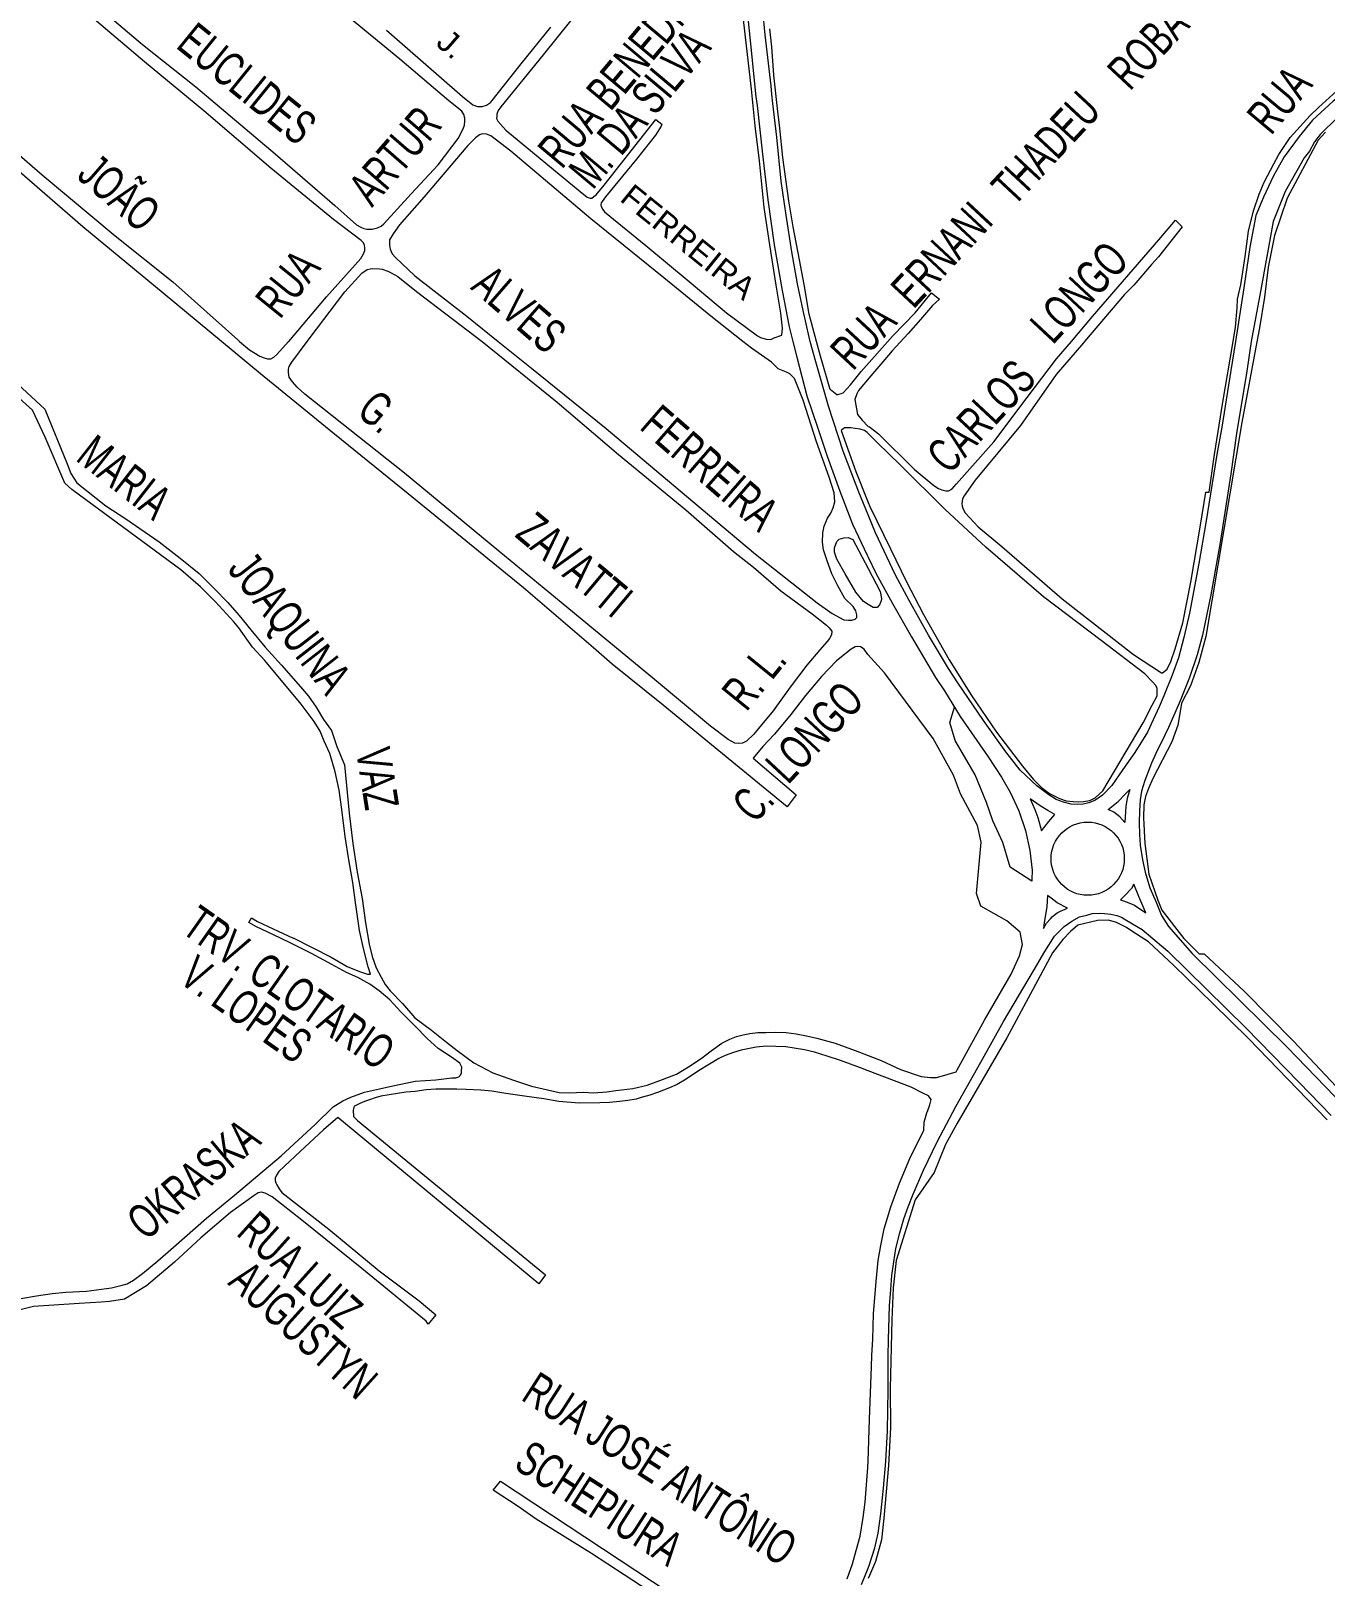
# Model space of a CAD drawing. Header units: millimetres. Extents: x 617885 to 663705, y 7172943 to 7234736.
# Drawn here: x 643034 to 643600, y 7181260 to 7181936 of the extents above; entities that cross this region are included whole.
import ezdxf

# ---------------------------------------------------------------- set-up
doc = ezdxf.new("R2010")
doc.units = ezdxf.units.MM
doc.linetypes.add('CONTINUO', pattern=[0])
doc.layers.add('TOP_VIAS 10.000', color=7, linetype='Continuous', lineweight=9)
doc.layers.add('VIAS', color=7, linetype='Continuous', lineweight=5)
doc.styles.add('LDUP', font='LDUP.SHX')

msp = doc.modelspace()

# ---------------------------------------------------------------- linework, layer by layer
at = {"layer": 'VIAS', "color": 253, "flags": 128}
for points in [[(643342.65, 7181987.15), (643348.55, 7181930.27), (643350.89, 7181907.09), (643351.4, 7181903.27), (643353.73, 7181881.87), (643356.05, 7181862.02), (643358.9, 7181842.22), (643362.38, 7181822.28), (643365.47, 7181806.34), (643367.03, 7181800), (643368.74, 7181793.06), (643373.17, 7181776.15), (643377.84, 7181762.47), (643382.07, 7181749.78), (643387.56, 7181734.47), (643393.22, 7181720.07), (643399.58, 7181706.43), (643400, 7181705.57), (643403.39, 7181698.6), (643410.59, 7181685.27), (643418.89, 7181670.81), (643429.47, 7181652.88), (643433.39, 7181647.05), (643440.28, 7181635.88), (643452.51, 7181618.28), (643458.28, 7181609.35), (643462.32, 7181602.49), (643465.98, 7181594.62), (643468.81, 7181586.04), (643470.69, 7181577.21), (643471.69, 7181568.61), (643471.64, 7181564.63), (643471.63, 7181563.81), (643462.08, 7181569.91), (643458.98, 7181580.74), (643454.6, 7181590.27), (643451.77, 7181598.26), (643446.87, 7181610.37), (643438.1, 7181625.31), (643435.78, 7181633.3), (643437.78, 7181639.94)], [(643008.18, 7181799.55), (643039.71, 7181770.43), (643049.48, 7181746.45), (643051.2, 7181742.17), (643053.84, 7181738.12), (643066.5, 7181727.99), (643075.23, 7181722.31), (643089.78, 7181712.25), (643099.05, 7181705.19), (643107.25, 7181698.47), (643113.92, 7181691.95), (643119.88, 7181685.82), (643124.84, 7181680.05), (643129.89, 7181673.85), (643136.15, 7181666.24), (643143.32, 7181658.39), (643151.66, 7181648.83), (643155.15, 7181644.72), (643158.43, 7181639.97), (643161.7, 7181634.57), (643165.19, 7181629.72), (643167.53, 7181622.81), (643170.91, 7181614.79), (643172.96, 7181593.54), (643174.5, 7181580.35), (643176.4, 7181567.72), (643178.63, 7181556.31), (643180.1, 7181545.67), (643181.64, 7181536.26), (643182.93, 7181530.88), (643184.78, 7181525.84), (643186.87, 7181521.79), (643188.66, 7181518.56), (643190.8, 7181515.82), (643196.2, 7181510.32), (643201.72, 7181504.01), (643208.92, 7181498.64), (643215.44, 7181493.38), (643220.19, 7181489.67), (643227.46, 7181484.31), (643235.73, 7181479.93), (643244.8, 7181476.69), (643252.7, 7181474.2), (643257.86, 7181472.91), (643264.84, 7181471.38), (643269.3, 7181471.19), (643275.4, 7181471.48), (643279.78, 7181471.27), (643285.71, 7181471.67), (643289.67, 7181472.2), (643297.06, 7181473.08), (643303.28, 7181474.5), (643308.8, 7181476.67), (643316.17, 7181479.38), (643321.33, 7181482.62), (643326.97, 7181486.17), (643331.25, 7181489.65), (643336.01, 7181492.92), (643339.42, 7181494.76), (643342.43, 7181495.91), (643345.34, 7181496.57), (643348.22, 7181497.2), (643351.66, 7181497.55), (643355.23, 7181497.66), (643359.53, 7181497.76), (643364.06, 7181497.56), (643368.46, 7181497.06), (643372.96, 7181496.21), (643377.56, 7181495.08), (643385.6, 7181492.9), (643394.36, 7181489.71), (643400, 7181487.56), (643405.75, 7181485.36), (643414.21, 7181481.39), (643423.2, 7181478.35), (643427.28, 7181477.89), (643429.97, 7181477.97), (643431.5, 7181478.3), (643438.44, 7181480.42), (643438.94, 7181481.33), (643450.88, 7181502.98), (643462.51, 7181523.11), (643466.17, 7181531.2), (643467.6, 7181536.18), (643466.49, 7181541.49), (643460.66, 7181546.41), (643449.28, 7181552.91), (643447.33, 7181558.44), (643449.44, 7181580.86), (643447.82, 7181588.17), (643440.34, 7181601.98), (643437.41, 7181610.27), (643428.45, 7181626.23), (643407.16, 7181654.99), (643399.85, 7181662.99), (643398.22, 7181665.3), (643396.65, 7181666.31), (643395.38, 7181666.47), (643394.38, 7181666.37), (643392.59, 7181665.4), (643386.16, 7181660.22), (643379.56, 7181653.38), (643372.52, 7181645.04), (643366.16, 7181636.82), (643359.07, 7181628.09), (643353.98, 7181622.75), (643349.64, 7181617.61), (643368.54, 7181601.65), (643364.61, 7181596.32), (643333.06, 7181622.1), (643310.38, 7181640.88), (643287.96, 7181658.77), (643279.89, 7181665.89), (643249.23, 7181692.2), (643198.69, 7181733.25), (643166.46, 7181759.47), (643134.1, 7181785.81), (643117.04, 7181800), (643091.61, 7181821.16), (643056.41, 7181850.08), (643009.56, 7181890.75)], [(643600.07, 7181891.57), (643596.95, 7181888.07), (643583.38, 7181862.72), (643577.84, 7181846.35), (643574.97, 7181832.56), (643573.44, 7181819.39), (643571.17, 7181805.97), (643570.03, 7181799.79), (643563.5, 7181764.46), (643547.77, 7181670.9), (643544.67, 7181659.57), (643541, 7181649.23), (643537.11, 7181641.67), (643536.56, 7181638.11), (643535.55, 7181632.11), (643532.89, 7181624.77), (643524.53, 7181608.73), (643522.64, 7181604.39), (643521.31, 7181600.84), (643520.64, 7181597.28), (643520.41, 7181591.57), (643521, 7181580.29), (643522.77, 7181566.95), (643526.79, 7181555.58), (643528.56, 7181551.07), (643538.09, 7181538.77), (643544.86, 7181532.1), (643547.08, 7181532.06), (643564.61, 7181515.53), (643586.1, 7181493.8), (643607.06, 7181471.5)], [(643600.85, 7181459.37), (643566.41, 7181495.05), (643550.74, 7181510.35), (643533.68, 7181526.88), (643522.63, 7181537.23), (643515.86, 7181541.59), (643513.04, 7181543.56), (643508.67, 7181545.7), (643505.16, 7181546.82), (643500.36, 7181546.65), (643491.76, 7181544.59), (643488.5, 7181541.85), (643485.16, 7181538.25), (643480.71, 7181532.52), (643471.01, 7181514.52), (643460.74, 7181495.21), (643438.82, 7181457.71), (643433.9, 7181448.62), (643428.89, 7181436.32), (643420.53, 7181424.39), (643412.2, 7181397.89), (643410.88, 7181385.96), (643410.35, 7181371.91), (643409.67, 7181341.77), (643409.81, 7181324.8), (643408.83, 7181308.18), (643406.9, 7181285.04), (643405.79, 7181275.64), (643403.21, 7181266.18), (643400.56, 7181260.07), (643400, 7181258.67)]]:
    msp.add_lwpolyline(points, dxfattribs=at)
at = {"layer": 'VIAS', "color": 253}
for points in [[(643683.92, 7181965.69), (643642.52, 7181935.55), (643626.54, 7181923.16), (643603.41, 7181905.16), (643594.41, 7181896.88), (643588.59, 7181889.69), (643582, 7181880.76), (643577.33, 7181872.4), (643572.92, 7181863.18), (643569.64, 7181855.06), (643566.95, 7181841.27), (643564.42, 7181823.5), (643560.76, 7181800), (643558.75, 7181787.24), (643554.71, 7181762.55)], [(643275.8, 7181947.67), (643257.86, 7181925.42), (643239.34, 7181902.64), (643238.15, 7181900.99), (643237.51, 7181899.38), (643237.47, 7181898.3), (643237.44, 7181897.52), (643237.93, 7181896.41), (643241.5, 7181892.43), (643273.98, 7181865.53), (643277.02, 7181863.16), (643278.42, 7181862.67), (643279.14, 7181862.63), (643280, 7181863.43), (643281.03, 7181864.11), (643284.46, 7181868.43), (643307.05, 7181897.09), (643309.79, 7181895.11), (643309.44, 7181894.12), (643306.94, 7181890.26), (643298.62, 7181879.75), (643285.01, 7181863.2), (643283.57, 7181861.2), (643283.11, 7181860.67), (643283.07, 7181859.82), (643283.16, 7181858.98), (643283.96, 7181857.78), (643284.65, 7181856.65), (643302.71, 7181841.94), (643321.63, 7181826.19), (643338.04, 7181812.55), (643351.61, 7181802.45), (643352.84, 7181801.7), (643355.4, 7181801.01), (643357.43, 7181800.91), (643358.92, 7181801.52), (643362.16, 7181802.74), (643362.52, 7181805.75), (643361.76, 7181812.37), (643359.7, 7181824.56), (643356.93, 7181842.32), (643354.48, 7181858.67), (643352.52, 7181879.07), (643350.63, 7181894.34), (643348.94, 7181910.34), (643346.23, 7181934.5), (643343.46, 7181959.06)], [(643554.71, 7181762.55), (643552.6, 7181750.51), (643547.73, 7181720.58), (643544.73, 7181702.9), (643540.64, 7181681.04), (643538.06, 7181670.44), (643535.77, 7181661.61), (643532.99, 7181654.03), (643529.41, 7181644.97), (643527.26, 7181640.09), (643524.72, 7181634.45), (643522.23, 7181628.98), (643516.63, 7181620.13), (643511.5, 7181612.7), (643506.68, 7181605.7), (643502.54, 7181601.44), (643499.24, 7181599.06), (643496.57, 7181598.06), (643494.14, 7181597.58), (643491.79, 7181597.44), (643488.76, 7181597.58), (643485.53, 7181598.44), (643482.22, 7181599.62), (643478.99, 7181601.59), (643473.86, 7181605.48), (643466.57, 7181612.46), (643460.18, 7181620.45), (643450.5, 7181634.09), (643439.3, 7181650.63), (643435.13, 7181656.9), (643426.44, 7181671.4), (643417.97, 7181686.57), (643411.97, 7181697.71), (643403.22, 7181716.21), (643400, 7181724.09), (643395.96, 7181733.97), (643389.03, 7181751.96), (643382.61, 7181771.66), (643377.07, 7181791.1), (643374.64, 7181800), (643374.12, 7181801.9), (643371.5, 7181813.49), (643369.04, 7181825.2), (643366.66, 7181839.26), (643364.06, 7181855.24), (643362, 7181870.12), (643360.09, 7181889.39), (643358.33, 7181904.1), (643357.92, 7181908.13), (643357.53, 7181911.87), (643354.95, 7181934.09), (643352.87, 7181955.93)], [(643059.85, 7181948.99), (643082.47, 7181929.96), (643105.88, 7181911.33), (643140.51, 7181882.03), (643166.68, 7181859.41), (643176.12, 7181851.06), (643177.99, 7181849.94), (643179.29, 7181849.37), (643180.68, 7181849.12), (643181.81, 7181849.08), (643182.96, 7181849.19), (643185.32, 7181849.77), (643186.93, 7181850.42), (643188.08, 7181851.42), (643199.98, 7181864.64), (643211.86, 7181877.26), (643220.55, 7181888.8), (643222.82, 7181892.98), (643223.36, 7181894.56), (643223.55, 7181896.39), (643223.52, 7181897.69), (643223.04, 7181899.31), (643222.28, 7181900.68), (643216.47, 7181905.32), (643195.04, 7181923.45), (643168.94, 7181944.92)], [(643014.23, 7181893.92), (643038.56, 7181872.84), (643070.6, 7181846.26), (643095.78, 7181826.01), (643124.15, 7181800.63), (643124.9, 7181800), (643129.38, 7181796.25), (643133.91, 7181793.5), (643135.71, 7181792.8), (643137.18, 7181792.38), (643138.66, 7181792.41), (643139.98, 7181793.17), (643141.27, 7181794.24), (643146.39, 7181799.91), (643146.47, 7181800), (643163.08, 7181819.5), (643178.01, 7181836.24), (643179.21, 7181838.32), (643179.74, 7181839.84), (643179.81, 7181840.98), (643179.59, 7181842.09), (643179.17, 7181843.1), (643178.18, 7181844.19), (643166.01, 7181853.37), (643138.65, 7181875.87), (643109.37, 7181900.91), (643083.34, 7181922.31), (643060.48, 7181941.67)], [(643189.25, 7181936.14), (643222.5, 7181907.19), (643227.08, 7181903.51), (643229.08, 7181902.86), (643230.38, 7181902.77), (643231.18, 7181902.78), (643233, 7181903.38), (643234.72, 7181904.49), (643235.54, 7181905.48), (643248.22, 7181921.44), (643261.09, 7181937.45)], [(643386.26, 7181776.67), (643383.44, 7181778.95), (643379.09, 7181793.62), (643377.39, 7181800), (643374.2, 7181811.99), (643371.95, 7181824.93), (643369.98, 7181835.63), (643367.24, 7181850.21), (643365.25, 7181861.53), (643362.74, 7181880.48), (643361.37, 7181893.36), (643360.36, 7181901.85), (643358.72, 7181916.51), (643357.81, 7181928.94), (643357.03, 7181936.71)], [(643605.51, 7181898.11), (643597.78, 7181890.59), (643595.27, 7181887.31), (643593.07, 7181883.26), (643590.82, 7181880.28), (643582.39, 7181865.65), (643577.26, 7181852.43), (643571.7, 7181821.81), (643567.63, 7181800), (643565.7, 7181787.03), (643561.18, 7181759.69), (643558.74, 7181742.1), (643553.97, 7181712.02), (643549.9, 7181689.11), (643546.34, 7181671.42), (643543.91, 7181662.82), (643540.56, 7181653.01), (643536.53, 7181642.79), (643534.25, 7181637.33), (643531.46, 7181631.11), (643529.81, 7181627.77), (643525.83, 7181619.67), (643523.93, 7181615.42), (643521.04, 7181607.89), (643519.59, 7181603.2), (643519, 7181599.37), (643518.71, 7181594.6), (643518.57, 7181589.52), (643518.76, 7181584.22), (643519.07, 7181579.55), (643520, 7181573.22), (643521.21, 7181567.8), (643523.22, 7181560.98), (643525.97, 7181554.6), (643528.38, 7181548.81), (643531.39, 7181543.93), (643541.72, 7181532.2), (643583.3, 7181491.2), (643608.35, 7181465.21)], [(643217.91, 7181477.8), (643219.62, 7181477.81), (643220.9, 7181478.2), (643221.6, 7181478.9), (643222.04, 7181479.96), (643222.09, 7181480.83), (643222.15, 7181482.38), (643221.37, 7181484.17), (643217.69, 7181486.78), (643211.93, 7181490.66), (643207.02, 7181494.95), (643201.78, 7181500.35), (643195.56, 7181506.59), (643190.67, 7181511.96), (643186.01, 7181515.85), (643182.02, 7181518.74), (643176.69, 7181521.63), (643171.69, 7181523.87), (643165.34, 7181527.41), (643156.47, 7181532.23), (643147.12, 7181536.84), (643139.54, 7181540.54), (643132.34, 7181543.84), (643129.05, 7181545.8), (643130.25, 7181547.82), (643132.89, 7181546.15), (643139.68, 7181543), (643148.38, 7181538.91), (643148.39, 7181538.98), (643165.01, 7181530.54), (643172.02, 7181526.49), (643177.45, 7181524.35), (643180.97, 7181523.19), (643182.19, 7181523.12), (643181.19, 7181526.28), (643179.14, 7181534.39), (643177.49, 7181542.19), (643175.72, 7181554.56), (643174.49, 7181563.29), (643172.74, 7181573.12), (643171.17, 7181583.43), (643169.69, 7181595.19), (643168.58, 7181603.7), (643166.83, 7181611.6), (643164.4, 7181619.62), (643161.99, 7181625.1), (643160.25, 7181629.4), (643157.6, 7181633.73), (643151.95, 7181641.28), (643136.01, 7181660.35), (643130.62, 7181666.22), (643124.62, 7181674.69), (643122.52, 7181677.27), (643114.38, 7181686.06), (643107.84, 7181692.57), (643099.32, 7181699.99), (643051.63, 7181735.21), (643048.56, 7181738.05), (643039.91, 7181758.07), (643034.36, 7181769.9), (643001.59, 7181799.39)], [(643397.13, 7181256.14), (643400, 7181263.27), (643400.47, 7181264.44), (643402.9, 7181272.08), (643404.33, 7181278.47), (643405.52, 7181286.96), (643406.74, 7181298.24), (643407.73, 7181309.92), (643408.52, 7181323.34), (643408.74, 7181341.41), (643408.75, 7181356.16), (643408.95, 7181363.07), (643409.25, 7181373.15), (643409.38, 7181377.99), (643409.88, 7181385.11), (643410.42, 7181391.34), (643411.22, 7181397.2), (643412.15, 7181403.13), (643413.92, 7181409.96), (643415.67, 7181416.04), (643417.54, 7181421.3), (643419.71, 7181426.93), (643424.16, 7181437.32), (643430.26, 7181449.75), (643438.37, 7181465.17), (643449.25, 7181484.6), (643459.18, 7181502.45), (643472.84, 7181525.3), (643477.26, 7181533.08), (643481.48, 7181539.72), (643485.81, 7181543.97), (643489.07, 7181546.36), (643492.52, 7181548.21), (643495.69, 7181549), (643497.99, 7181549.63), (643501.06, 7181549.87), (643503.46, 7181549.71), (643506.14, 7181549.38), (643508.79, 7181548.83), (643510.86, 7181548.09), (643513.16, 7181546.68), (643519.87, 7181542.67), (643531.13, 7181533.14), (643565.19, 7181499.61), (643588.62, 7181475.67), (643602.58, 7181461.35)], [(643390.78, 7181258.53), (643393.19, 7181265.11), (643394.79, 7181270.95), (643396.48, 7181277.2), (643397.84, 7181285.45), (643398.72, 7181292.11), (643399.91, 7181307.29), (643400, 7181310.07), (643400.59, 7181328.33), (643401.51, 7181351.49), (643401.63, 7181356.31), (643401.99, 7181363.48), (643402.36, 7181374.55), (643403.48, 7181388.73), (643404.34, 7181397.89), (643405.59, 7181404.35), (643406.95, 7181411.64), (643409.98, 7181421.37), (643413.64, 7181431.7), (643418.2, 7181442.43), (643424.36, 7181454.92), (643424.48, 7181458.36), (643425.71, 7181462.45), (643426.07, 7181463.45), (643426.98, 7181465.92), (643427.51, 7181468.36), (643426.38, 7181469.92), (643423.96, 7181471.1), (643418.85, 7181473.63), (643400, 7181480.86), (643396.61, 7181482.16), (643387.97, 7181485.4), (643382.09, 7181487.32), (643376.49, 7181488.95), (643372.17, 7181490.07), (643367.56, 7181490.74), (643364.02, 7181491.3), (643359.66, 7181491.53), (643355.51, 7181491.65), (643350.95, 7181491.17), (643347.35, 7181490.5), (643344.39, 7181489.83), (643341.13, 7181488.91), (643337.47, 7181487.56), (643334.6, 7181486.24), (643330.65, 7181483.71), (643325.75, 7181480.87), (643320.3, 7181477.13), (643316.48, 7181474.91), (643313.13, 7181473.35), (643307.89, 7181471.38), (643304.52, 7181470.19), (643300.66, 7181469.13), (643298.53, 7181468.51), (643294.91, 7181467.92), (643291.3, 7181467.45), (643286.86, 7181467.01), (643282.63, 7181466.78), (643273.51, 7181466.65), (643264.61, 7181467.43), (643258.14, 7181468.6), (643250.6, 7181469.65), (643241.54, 7181470.96), (643235.36, 7181471.92), (643230.47, 7181472.43), (643224.15, 7181472.64), (643220.04, 7181472.76), (643214.76, 7181472.76), (643210.82, 7181472.77), (643206.61, 7181472.49), (643201.81, 7181471.83), (643197.7, 7181471.46), (643194.09, 7181470.9), (643190.36, 7181470.35), (643186.76, 7181469.73), (643184.24, 7181469), (643181.77, 7181468.15), (643179.57, 7181467.45), (643177.53, 7181466.54), (643175.29, 7181465.41), (643175.12, 7181465.31), (643174.71, 7181463.59), (643174.83, 7181460.92), (643176.58, 7181459.05), (643258.82, 7181391.51), (643255.91, 7181387.67), (643167.92, 7181460.46), (643161.76, 7181455.02), (643151.49, 7181445.52), (643144.7, 7181439.09), (643142.18, 7181436.73), (643141.14, 7181435.23), (643140.62, 7181433.86), (643140.6, 7181432.9), (643140.88, 7181431.86), (643141.34, 7181430.92), (643142.35, 7181429.23), (643143.41, 7181427.63), (643164, 7181411.62), (643185.98, 7181393.33), (643203.58, 7181380.19), (643210.81, 7181374.03), (643207.47, 7181370)], [(643029.25, 7181381.16), (643036.07, 7181382.46), (643042.93, 7181383.44), (643048.99, 7181384.02), (643058.06, 7181384.48), (643068.98, 7181385.95), (643073.59, 7181387.02), (643075.74, 7181387.59), (643078.57, 7181389.26), (643082.5, 7181392.15), (643089.19, 7181397.67), (643096.04, 7181403.72), (643110.56, 7181416.35), (643122.71, 7181426.38), (643143.24, 7181443.69), (643158.09, 7181457.32), (643165.93, 7181465.02), (643170.11, 7181467.66), (643173.69, 7181469.33), (643179.67, 7181471.46), (643186.16, 7181473.01), (643192.04, 7181474.24), (643201.82, 7181476.26), (643210.91, 7181476.96), (643217.91, 7181477.8)], [(643207.47, 7181370), (643206.65, 7181371.25), (643178.51, 7181394.28), (643152.27, 7181415.43), (643139.17, 7181425.65), (643136.19, 7181427.35), (643134.53, 7181427.73), (643133.12, 7181427.53), (643131.3, 7181426.36), (643121.01, 7181418.8), (643108.06, 7181407.77), (643096.56, 7181397.12), (643084.27, 7181386.71), (643074.61, 7181380.93), (643068.07, 7181379.98), (643064.36, 7181379.67), (643054.82, 7181379), (643034.76, 7181377.67), (643021.82, 7181374.46)], [(643307.55, 7181250.92), (643278.92, 7181269.63), (643254.75, 7181284.73), (643246.82, 7181290.26), (643235.86, 7181297.42), (643239.14, 7181301.31), (643291.08, 7181267.01), (643334.78, 7181238.07)]]:
    msp.add_lwpolyline(points, dxfattribs=at)
at = {"layer": 'VIAS', "color": 253, "linetype": 'CONTINUO', "lineweight": 20, "ltscale": 0.3}
msp.add_lwpolyline([(643386.26, 7181776.67), (643389.09, 7181777.54), (643392.23, 7181781.03), (643396.94, 7181786.79), (643410.79, 7181802.46), (643420.5, 7181812.45), (643427.72, 7181821.3), (643431.18, 7181818.51), (643428.2, 7181815.72), (643422.84, 7181809.58), (643417.52, 7181803.52), (643410.5, 7181795.83), (643406.46, 7181791.12), (643401.18, 7181784.97), (643395.75, 7181778.51), (643395, 7181777.12), (643394.13, 7181774.59), (643395.4, 7181767.98), (643397.45, 7181765.6), (643400, 7181762.84), (643400.52, 7181762.59), (643404.47, 7181759.57), (643420.16, 7181744.15), (643428.67, 7181737.03), (643430.8, 7181735.66), (643432.24, 7181735.02), (643433.97, 7181734.67), (643435.21, 7181734.63), (643436.57, 7181735.41), (643438.72, 7181737.74), (643454.92, 7181756.08), (643469.56, 7181775.43), (643482.42, 7181792.35), (643488.91, 7181800), (643498.21, 7181810.96), (643527.12, 7181844.5), (643534.43, 7181853.1), (643537.34, 7181850.08), (643530.76, 7181841.78), (643527, 7181836.97), (643523.98, 7181833.65), (643516.3, 7181824.59), (643515.09, 7181823.5), (643512.22, 7181820.57), (643494.7, 7181800), (643494.21, 7181799.42), (643482.32, 7181785.49), (643466.6, 7181763.2), (643446.87, 7181739.34), (643442.04, 7181732.5), (643441.3, 7181731.19), (643441.04, 7181729.02), (643441.15, 7181727.95), (643441.62, 7181726.56), (643442.38, 7181725.04), (643448.19, 7181718.83), (643458.47, 7181710.26), (643484.86, 7181687.3), (643516.06, 7181663.06), (643528.32, 7181655.03), (643528.72, 7181655.04), (643530.83, 7181656.54), (643532.45, 7181660), (643534.34, 7181665.46), (643537.65, 7181676.92), (643541.12, 7181694.6), (643545.41, 7181719.65), (643547.69, 7181734.11), (643549.13, 7181734.06), (643551.52, 7181750.46), (643555.11, 7181773.4), (643559.65, 7181800), (643560.71, 7181806.19), (643561.4, 7181814.72), (643561.66, 7181818.47), (643562.99, 7181824.79), (643564.93, 7181837.1), (643566.34, 7181848.19), (643568.64, 7181857.08), (643571.08, 7181864.41), (643573.23, 7181869.62), (643577.44, 7181877.73), (643579.72, 7181881.76), (643584.69, 7181889.19), (643588.96, 7181894.09), (643593.37, 7181898.8), (643597.11, 7181902.36), (643605.01, 7181909.72)], dxfattribs=at)
at = {"layer": 'VIAS', "color": 253}
for points in [[(643384.22, 7181680.89), (643389.29, 7181678.24), (643391.38, 7181678.1), (643392.88, 7181678.05), (643394.28, 7181678.44), (643395.04, 7181679.27), (643395.08, 7181680.32), (643394.66, 7181682.13), (643393.38, 7181684.01), (643389.84, 7181687.51), (643386.75, 7181693.08), (643384.12, 7181698.33), (643382, 7181703.94), (643380.49, 7181708.74), (643380.04, 7181712.2), (643380.23, 7181716.21), (643380.77, 7181719.22), (643382.16, 7181722.63), (643383.7, 7181724.81), (643384.76, 7181727.16), (643385.36, 7181729.85), (643385.06, 7181733.76), (643382.87, 7181740.57), (643377.4, 7181756.03), (643371.55, 7181774.24), (643367.83, 7181783.72), (643365.69, 7181785.83), (643364.22, 7181786.5), (643360.62, 7181787.97), (643357.76, 7181790.92), (643348.92, 7181797.02), (643345.18, 7181800), (643331.22, 7181811.11), (643310.61, 7181827.83), (643278.59, 7181853.61), (643243.6, 7181883.26), (643234.95, 7181889.93), (643232.99, 7181890.75), (643231.3, 7181890.89), (643229.9, 7181890.34), (643228.26, 7181889.14), (643224.82, 7181885.8), (643205.69, 7181863.2), (643194.98, 7181851.05), (643192.24, 7181847.1), (643190.64, 7181844.38), (643190.51, 7181842.18), (643190.8, 7181840.37), (643191.79, 7181838.35), (643193.22, 7181836.7), (643201.67, 7181828.67), (643224.42, 7181811.06), (643238.14, 7181800), (643252.74, 7181788.23), (643285.37, 7181761.83), (643323.24, 7181729.99), (643350.72, 7181706.96), (643377.66, 7181685.58)], [(643346.83, 7181625.11), (643344.96, 7181624.16), (643343.45, 7181624.07), (643341.63, 7181624.16), (643338.81, 7181625.84), (643331.02, 7181631.58), (643306.48, 7181652), (643265.71, 7181685.83), (643238.44, 7181708.26), (643197.15, 7181742.29), (643153.54, 7181776.97), (643150.18, 7181779.92), (643148.18, 7181782.38), (643146.74, 7181784.3), (643146.32, 7181786.34), (643146.32, 7181787.85), (643146.67, 7181789.09), (643147.88, 7181790.89), (643154.5, 7181800), (643155.36, 7181801.19), (643171.06, 7181821.66), (643178.52, 7181829.85), (643180.74, 7181831.42), (643182.15, 7181831.8), (643183.11, 7181831.9), (643186.22, 7181831.78), (643187.33, 7181831.65), (643189.81, 7181830.78), (643190.99, 7181830.21), (643194.17, 7181828.36), (643202.34, 7181821.78), (643231.13, 7181800), (643231.18, 7181799.96), (643264, 7181773.4), (643290.72, 7181750.59), (643320.22, 7181726.33), (643341.07, 7181708.05), (643349.79, 7181701.2), (643361.84, 7181690.94), (643375.45, 7181680.84), (643381.79, 7181675.84), (643382.91, 7181674.72), (643384.04, 7181673.22), (643383.95, 7181671.64), (643383.06, 7181669.96), (643382.08, 7181668.73), (643378.84, 7181665.06), (643373.2, 7181658.36), (643365.93, 7181648.69), (643358.49, 7181638.41), (643351.34, 7181629.82), (643349.76, 7181627.97)]]:
    msp.add_lwpolyline(points, close=True, dxfattribs=at)
at = {"layer": 'VIAS', "color": 253, "flags": 128}
for points in [[(643502.63, 7181603.35), (643520.31, 7181633.07), (643524.29, 7181640.83), (643526.43, 7181644.87), (643526.51, 7181646.52), (643526.41, 7181648.13), (643525.88, 7181649.38), (643524.36, 7181651.02), (643521.03, 7181654.53), (643501.9, 7181669.11), (643476.66, 7181688.31), (643451.52, 7181710.01), (643433.74, 7181726.48), (643414.2, 7181745.79), (643403.92, 7181755.75), (643400, 7181759.73), (643399.63, 7181760.11), (643398.37, 7181761.04), (643396.46, 7181761.58), (643394.29, 7181761.92), (643392.4, 7181762.26), (643389.67, 7181762.14), (643388.16, 7181760.99), (643394.6, 7181743.13), (643400, 7181729.55), (643400.68, 7181727.84), (643409.81, 7181709.23), (643416.84, 7181694.79), (643424.2, 7181680.5), (643435.51, 7181660.67), (643445.27, 7181645.09), (643456.12, 7181628.99), (643467.51, 7181614.08), (643472.37, 7181608.3), (643475.77, 7181604.82), (643479.32, 7181602.17), (643483.75, 7181600), (643486.59, 7181598.98), (643489.65, 7181598.62), (643492.09, 7181598.54), (643494.28, 7181598.63), (643496.96, 7181599.18), (643499.27, 7181600.26)], [(643391.29, 7181714.16), (643393.31, 7181713.36), (643400, 7181700.67), (643405.29, 7181690.63), (643405.81, 7181687.54), (643405.68, 7181686.52), (643405.03, 7181684.71), (643403.93, 7181683.63), (643402.2, 7181683.56), (643400, 7181684.92), (643397.89, 7181686.23), (643394.59, 7181690.22), (643389.97, 7181698.3), (643386.35, 7181704.66), (643385.25, 7181707.72), (643385.24, 7181709.69), (643386.32, 7181712.45), (643387.35, 7181713.49), (643389.37, 7181714.11)], [(643505.06, 7181595.19), (643507.14, 7181596.91), (643509.42, 7181598.74), (643512.52, 7181601.91), (643514.46, 7181603.98), (643513.37, 7181600.04), (643512.77, 7181596.63), (643512.32, 7181589.53), (643510.17, 7181592.01), (643507.47, 7181594.04)], [(643475.82, 7181585.79), (643479.01, 7181589.92), (643481.71, 7181592.93), (643478.6, 7181594.7), (643475.28, 7181596.8), (643470.94, 7181599.9), (643472.99, 7181595.14), (643474.3, 7181591.63)], [(643516.31, 7181562.51), (643515.22, 7181560.65), (643512.32, 7181557.63), (643510.4, 7181555.68), (643511.79, 7181555.18), (643514.11, 7181554.29), (643516.46, 7181553.34), (643521.42, 7181550.02), (643518.42, 7181557.06)], [(643478.45, 7181557.62), (643478.17, 7181552.56), (643476.99, 7181545.7), (643476.67, 7181543.19), (643478.06, 7181545.41), (643479.84, 7181547.41), (643480.66, 7181548.31), (643482.67, 7181549.96), (643484.12, 7181550.7), (643487.24, 7181552.07), (643482.74, 7181554.4), (643480.08, 7181556.38)]]:
    msp.add_lwpolyline(points, close=True, dxfattribs=at)
at = {"layer": 'VIAS', "color": 253}
msp.add_circle((643496.06, 7181573.66), 16.02, dxfattribs=at)

# ---------------------------------------------------------------- texts
at = {"layer": 'TOP_VIAS 10.000', "color": 251, "style": 'LDUP'}
for s, height, rotation, width, p in [('ROBACHER', 15, 47, 0.69, (643514.56, 7181909.22)), ('RUA BENEDITO', 15, 50, 0.69, (643265.99, 7181874.97)), ('EUCLIDES', 15, 321, 0.69, (643096.67, 7181928.76)), ('J.', 10, 319, 1.04, (643210.38, 7181929.91)), ('M. DA SILVA', 15, 50, 0.69, (643279.53, 7181865.94)), ('RUA', 15, 50.10202, 0.69, (643576.28, 7181889.79)), ('THADEU', 15, 47, 0.69, (643463.82, 7181858.71)), ('ARTUR', 15, 49, 0.69, (643182.92, 7181858.37)), ('JOÃO', 15, 319, 0.69, (643053.26, 7181871.79)), ('FERREIRA', 10, 321, 1.04, (643290.86, 7181861.79)), ('ERNANI', 15, 47, 0.69, (643419.83, 7181813.82)), ('RUA', 15, 51, 0.69, (643142.64, 7181809.35)), ('LONGO', 15, 47, 0.69, (643480.78, 7181798.22)), ('ALVES', 15, 319, 0.69, (643225.64, 7181823.18)), ('RUA ', 15, 47, 0.69, (643393.33, 7181786.73)), ('CARLOS', 15, 47, 0.69, (643435.49, 7181741.39)), ('G.', 15, 320, 0.69, (643175.62, 7181768.29)), ('FERREIRA', 15, 319, 0.69, (643299.48, 7181761.95)), ('MARIA', 15, 322, 0.69, (643052.8, 7181748.18)), ('ZAVATTI', 15, 320, 0.69, (643244.99, 7181714.85)), ('JOAQUINA', 15, 308, 0.69, (643119.36, 7181700.12)), ('R. L.', 15, 51, 0.69, (643346.71, 7181637.62)), ('LONGO', 15, 47, 0.69, (643364.98, 7181605.73)), ('VAZ', 15, 279, 0.69, (643175.84, 7181620.89)), ('C.', 15, 47, 0.69, (643350.33, 7181588.64)), ('TRV. CLOTARIO', 15, 324.82148, 0.69, (643098.95, 7181541.71)), ('V. LOPES', 15, 324.82148, 0.69, (643097.84, 7181519.85)), ('OKRASKA', 15, 40.15499, 0.69, (643083.95, 7181406.16)), ('RUA LUIZ', 15, 318.01698, 0.69, (643123.08, 7181409.23)), ('AUGUSTYN', 15, 318.01698, 0.69, (643119.39, 7181387.65)), ('RUA JOSÉ ANTÔNIO', 15, 327.29882, 0.69, (643247.63, 7181337.13)), ('SCHEPIURA', 15, 327.29882, 0.69, (643244.43, 7181307.21))]:
    msp.add_text(s, height=height, rotation=rotation, dxfattribs=dict(at, width=width)).set_placement(p)

doc.saveas('drawing.dxf')
